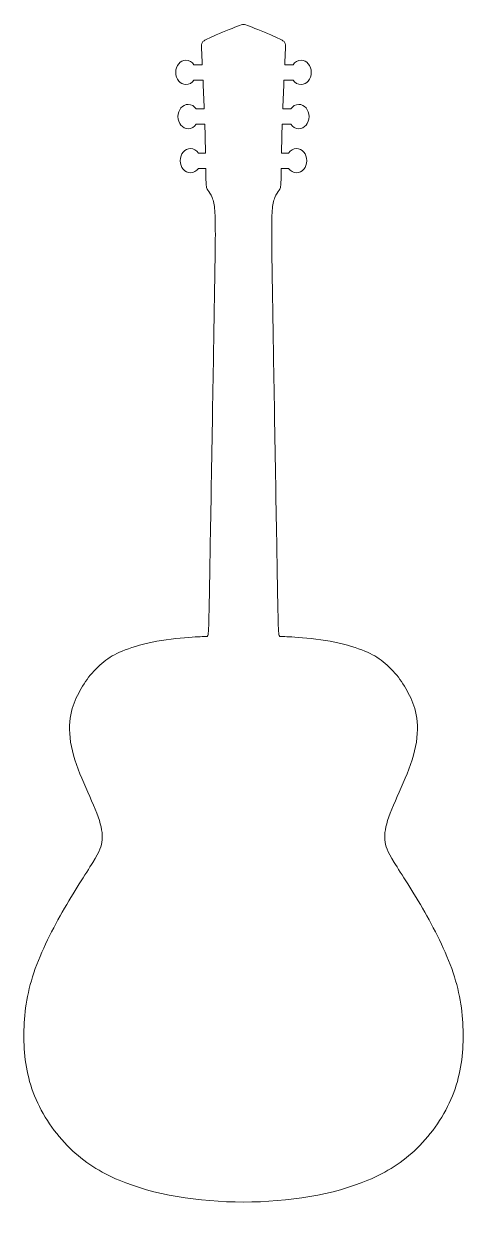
# Model space of a CAD drawing. Header units: millimetres. Extents: x -19 to 19, y -52 to 51.
import ezdxf

# ---------------------------------------------------------------- set-up
doc = ezdxf.new("R2010")
doc.units = ezdxf.units.MM
doc.header["$MEASUREMENT"] = 0
doc.layers.add('Layer 1', color=7, linetype='Continuous')

msp = doc.modelspace()

# ---------------------------------------------------------------- linework, layer by layer
at = {"layer": 'Layer 1', "lineweight": 9}
msp.add_open_spline([(-0.5353, 51.265), (-1.0362, 51.0626), (-2.0179, 50.6679), (-2.6201, 50.4099), (-3.2222, 50.1517), (-3.4448, 50.0305), (-3.5611, 49.9242), (-3.6775, 49.8179), (-3.6876, 49.7269), (-3.6319, 48.5023), (-3.6239, 48.3252), (-3.6145, 48.1244), (-3.604, 47.904), (-3.604, 47.904), (-4.3348, 47.904), (-4.3348, 47.904), (-4.499, 48.1447), (-4.75, 48.2987), (-5.0313, 48.2987), (-5.526, 48.2987), (-5.9269, 47.823), (-5.9269, 47.2361), (-5.9269, 46.6493), (-5.526, 46.1735), (-5.0313, 46.1735), (-4.75, 46.1735), (-4.499, 46.3274), (-4.3348, 46.5681), (-4.3348, 46.5681), (-3.5409, 46.5681), (-3.5409, 46.5681), (-3.5046, 45.7909), (-3.4656, 44.9191), (-3.432, 44.0484), (-3.432, 44.0484), (-4.1374, 44.0484), (-4.1374, 44.0484), (-4.3017, 44.289), (-4.5526, 44.4431), (-4.8339, 44.4431), (-5.3285, 44.4431), (-5.7296, 43.9673), (-5.7296, 43.3805), (-5.7296, 42.7937), (-5.3285, 42.318), (-4.8339, 42.318), (-4.5526, 42.318), (-4.3017, 42.4718), (-4.1374, 42.7126), (-4.1374, 42.7126), (-3.3853, 42.7126), (-3.3853, 42.7126), (-3.3573, 41.7996), (-3.3397, 40.942), (-3.3269, 40.1928), (-3.3269, 40.1928), (-3.9402, 40.1928), (-3.9402, 40.1928), (-4.1042, 40.4335), (-4.3553, 40.5874), (-4.6367, 40.5874), (-5.1312, 40.5874), (-5.5322, 40.1118), (-5.5322, 39.5249), (-5.5322, 38.9379), (-5.1312, 38.4623), (-4.6367, 38.4623), (-4.3553, 38.4623), (-4.1042, 38.6162), (-3.9402, 38.8569), (-3.9402, 38.8569), (-3.305, 38.8569), (-3.305, 38.8569), (-3.2995, 38.5306), (-3.2942, 38.2496), (-3.288, 38.0233), (-3.2626, 37.1075), (-3.2222, 37.0872), (-3.121, 36.9556), (-3.0198, 36.8241), (-2.8579, 36.5813), (-2.7415, 36.2978), (-2.6251, 36.0145), (-2.5542, 35.6906), (-2.5138, 35.1644), (-2.4732, 34.6382), (-2.4632, 33.9096), (-2.4632, 33.1101), (-2.4632, 32.3107), (-2.4732, 31.4403), (-2.572, 25.5733), (-2.6707, 19.7064), (-2.858, 8.8429), (-2.9516, 3.4111), (-3.0452, -2.0207), (-3.0452, -2.0207), (-3.2122, -2.0257), (-3.379, -2.0307), (-3.7131, -2.0409), (-4.4923, -2.0966), (-5.2715, -2.1523), (-6.4961, -2.2534), (-7.5839, -2.4482), (-8.6718, -2.6431), (-9.623, -2.9314), (-10.344, -3.2073), (-11.0651, -3.4829), (-11.5559, -3.746), (-12.0392, -4.1054), (-12.5222, -4.4644), (-12.9979, -4.9199), (-13.3976, -5.4106), (-13.7974, -5.9014), (-14.1211, -6.4278), (-14.4147, -6.9792), (-14.7082, -7.5307), (-14.9713, -8.1075), (-15.1079, -8.8766), (-15.2445, -9.6458), (-15.2547, -10.6072), (-15.0522, -11.6343), (-14.8498, -12.6614), (-14.435, -13.7545), (-13.9745, -14.8272), (-13.5141, -15.8997), (-13.008, -16.9522), (-12.7096, -17.7972), (-12.4111, -18.6422), (-12.32, -19.2797), (-12.3604, -19.8109), (-12.4008, -20.3423), (-12.5729, -20.7673), (-13.1801, -21.7641), (-13.7872, -22.761), (-14.8296, -24.3295), (-15.8466, -26.1105), (-16.8637, -27.8916), (-17.8554, -29.8852), (-18.4454, -31.7523), (-19.0355, -33.6195), (-19.2241, -35.3599), (-19.2038, -37.0802), (-19.1836, -38.8007), (-18.9547, -40.5008), (-18.2735, -42.1706), (-17.5925, -43.8403), (-16.4591, -45.4798), (-15.1941, -46.7243), (-13.9291, -47.9692), (-12.5325, -48.8194), (-10.8728, -49.529), (-4.9359, -52.0686), (4.9358, -52.0686), (10.8728, -49.529), (12.5324, -48.8194), (13.929, -47.9692), (15.194, -46.7243), (16.4589, -45.4798), (17.5924, -43.8403), (18.2735, -42.1706), (18.9548, -40.5008), (19.1835, -38.8007), (19.2038, -37.0802), (19.2239, -35.3599), (19.0355, -33.6195), (18.4454, -31.7523), (17.8552, -29.8852), (16.8637, -27.8916), (15.8466, -26.1105), (14.8296, -24.3295), (13.7874, -22.761), (13.1802, -21.7641), (12.573, -20.7673), (12.4008, -20.3423), (12.3602, -19.8109), (12.3198, -19.2797), (12.411, -18.6422), (12.7096, -17.7972), (13.0079, -16.9522), (13.5139, -15.8997), (13.9744, -14.8272), (14.4349, -13.7545), (14.8498, -12.6614), (15.0522, -11.6343), (15.2545, -10.6072), (15.2445, -9.6458), (15.1079, -8.8766), (14.9712, -8.1075), (14.7082, -7.5307), (14.4146, -6.9792), (14.121, -6.4278), (13.7974, -5.9014), (13.3976, -5.4106), (12.9979, -4.9199), (12.5222, -4.4644), (12.039, -4.1054), (11.5557, -3.746), (11.0651, -3.4829), (10.3439, -3.2073), (9.623, -2.9314), (8.6717, -2.6431), (7.5839, -2.4482), (6.496, -2.2534), (5.2714, -2.1523), (4.4922, -2.0966), (3.7131, -2.0409), (3.3791, -2.0307), (3.2121, -2.0257), (3.0452, -2.0207), (3.0452, -2.0207), (2.9514, 3.4111), (2.8579, 8.8429), (2.6706, 19.7064), (2.572, 25.5733), (2.4733, 31.4403), (2.4633, 32.3107), (2.4633, 33.1101), (2.4633, 33.9096), (2.4733, 34.6382), (2.5137, 35.1644), (2.5543, 35.6906), (2.6251, 36.0145), (2.7414, 36.2978), (2.8579, 36.5813), (3.0197, 36.8241), (3.1209, 36.9556), (3.2221, 37.0872), (3.2626, 37.1075), (3.2879, 38.0233), (3.2941, 38.2496), (3.2993, 38.5306), (3.3049, 38.8569), (3.3049, 38.8569), (3.9401, 38.8569), (3.9401, 38.8569), (4.1043, 38.6162), (4.3552, 38.4623), (4.6366, 38.4623), (5.1312, 38.4623), (5.5321, 38.9379), (5.5321, 39.5249), (5.5321, 40.1118), (5.1312, 40.5874), (4.6366, 40.5874), (4.3552, 40.5874), (4.1043, 40.4335), (3.9401, 40.1928), (3.9401, 40.1928), (3.3268, 40.1928), (3.3268, 40.1928), (3.3399, 40.942), (3.3574, 41.7996), (3.3853, 42.7126), (3.3853, 42.7126), (4.1374, 42.7126), (4.1374, 42.7126), (4.3016, 42.4718), (4.5526, 42.318), (4.8339, 42.318), (5.3284, 42.318), (5.7294, 42.7937), (5.7294, 43.3805), (5.7294, 43.9673), (5.3284, 44.4431), (4.8339, 44.4431), (4.5526, 44.4431), (4.3016, 44.289), (4.1374, 44.0484), (4.1374, 44.0484), (3.4319, 44.0484), (3.4319, 44.0484), (3.4655, 44.9191), (3.5047, 45.7909), (3.5409, 46.5681), (3.5409, 46.5681), (4.3346, 46.5681), (4.3346, 46.5681), (4.4989, 46.3274), (4.7499, 46.1735), (5.0312, 46.1735), (5.5258, 46.1735), (5.9269, 46.6493), (5.9269, 47.2361), (5.9269, 47.823), (5.5258, 48.2987), (5.0312, 48.2987), (4.7499, 48.2987), (4.4989, 48.1447), (4.3346, 47.904), (4.3346, 47.904), (3.6041, 47.904), (3.6041, 47.904), (3.6144, 48.1244), (3.6239, 48.3252), (3.6319, 48.5023), (3.6877, 49.7269), (3.6775, 49.8179), (3.5611, 49.9242), (3.4448, 50.0305), (3.2221, 50.1517), (2.62, 50.4099), (2.0179, 50.6679), (1.0362, 51.0626), (0.5354, 51.265), (-0.0214, 51.4899), (0.0213, 51.4899), (-0.5353, 51.265)], degree=3, knots=[0, 0, 0, 0, 0.00980392, 0.00980392, 0.00980392, 0.01960784, 0.01960784, 0.01960784, 0.02941176, 0.02941176, 0.02941176, 0.03921569, 0.03921569, 0.03921569, 0.04901961, 0.04901961, 0.04901961, 0.05882353, 0.05882353, 0.05882353, 0.06862745, 0.06862745, 0.06862745, 0.07843137, 0.07843137, 0.07843137, 0.08823529, 0.08823529, 0.08823529, 0.09803922, 0.09803922, 0.09803922, 0.10784314, 0.10784314, 0.10784314, 0.11764706, 0.11764706, 0.11764706, 0.12745098, 0.12745098, 0.12745098, 0.1372549, 0.1372549, 0.1372549, 0.14705882, 0.14705882, 0.14705882, 0.15686275, 0.15686275, 0.15686275, 0.16666667, 0.16666667, 0.16666667, 0.17647059, 0.17647059, 0.17647059, 0.18627451, 0.18627451, 0.18627451, 0.19607843, 0.19607843, 0.19607843, 0.20588235, 0.20588235, 0.20588235, 0.21568627, 0.21568627, 0.21568627, 0.2254902, 0.2254902, 0.2254902, 0.23529412, 0.23529412, 0.23529412, 0.24509804, 0.24509804, 0.24509804, 0.25490196, 0.25490196, 0.25490196, 0.26470588, 0.26470588, 0.26470588, 0.2745098, 0.2745098, 0.2745098, 0.28431373, 0.28431373, 0.28431373, 0.29411765, 0.29411765, 0.29411765, 0.30392157, 0.30392157, 0.30392157, 0.31372549, 0.31372549, 0.31372549, 0.32352941, 0.32352941, 0.32352941, 0.33333333, 0.33333333, 0.33333333, 0.34313725, 0.34313725, 0.34313725, 0.35294118, 0.35294118, 0.35294118, 0.3627451, 0.3627451, 0.3627451, 0.37254902, 0.37254902, 0.37254902, 0.38235294, 0.38235294, 0.38235294, 0.39215686, 0.39215686, 0.39215686, 0.40196078, 0.40196078, 0.40196078, 0.41176471, 0.41176471, 0.41176471, 0.42156863, 0.42156863, 0.42156863, 0.43137255, 0.43137255, 0.43137255, 0.44117647, 0.44117647, 0.44117647, 0.45098039, 0.45098039, 0.45098039, 0.46078431, 0.46078431, 0.46078431, 0.47058824, 0.47058824, 0.47058824, 0.48039216, 0.48039216, 0.48039216, 0.49019608, 0.49019608, 0.49019608, 0.5, 0.5, 0.5, 0.50980392, 0.50980392, 0.50980392, 0.51960784, 0.51960784, 0.51960784, 0.52941176, 0.52941176, 0.52941176, 0.53921569, 0.53921569, 0.53921569, 0.54901961, 0.54901961, 0.54901961, 0.55882353, 0.55882353, 0.55882353, 0.56862745, 0.56862745, 0.56862745, 0.57843137, 0.57843137, 0.57843137, 0.58823529, 0.58823529, 0.58823529, 0.59803922, 0.59803922, 0.59803922, 0.60784314, 0.60784314, 0.60784314, 0.61764706, 0.61764706, 0.61764706, 0.62745098, 0.62745098, 0.62745098, 0.6372549, 0.6372549, 0.6372549, 0.64705882, 0.64705882, 0.64705882, 0.65686275, 0.65686275, 0.65686275, 0.66666667, 0.66666667, 0.66666667, 0.67647059, 0.67647059, 0.67647059, 0.68627451, 0.68627451, 0.68627451, 0.69607843, 0.69607843, 0.69607843, 0.70588235, 0.70588235, 0.70588235, 0.71568627, 0.71568627, 0.71568627, 0.7254902, 0.7254902, 0.7254902, 0.73529412, 0.73529412, 0.73529412, 0.74509804, 0.74509804, 0.74509804, 0.75490196, 0.75490196, 0.75490196, 0.76470588, 0.76470588, 0.76470588, 0.7745098, 0.7745098, 0.7745098, 0.78431373, 0.78431373, 0.78431373, 0.79411765, 0.79411765, 0.79411765, 0.80392157, 0.80392157, 0.80392157, 0.81372549, 0.81372549, 0.81372549, 0.82352941, 0.82352941, 0.82352941, 0.83333333, 0.83333333, 0.83333333, 0.84313725, 0.84313725, 0.84313725, 0.85294118, 0.85294118, 0.85294118, 0.8627451, 0.8627451, 0.8627451, 0.87254902, 0.87254902, 0.87254902, 0.88235294, 0.88235294, 0.88235294, 0.89215686, 0.89215686, 0.89215686, 0.90196078, 0.90196078, 0.90196078, 0.91176471, 0.91176471, 0.91176471, 0.92156863, 0.92156863, 0.92156863, 0.93137255, 0.93137255, 0.93137255, 0.94117647, 0.94117647, 0.94117647, 0.95098039, 0.95098039, 0.95098039, 0.96078431, 0.96078431, 0.96078431, 0.97058824, 0.97058824, 0.97058824, 0.98039216, 0.98039216, 0.98039216, 0.99019608, 0.99019608, 0.99019608, 1, 1, 1, 1], dxfattribs=at)

doc.saveas('drawing.dxf')
